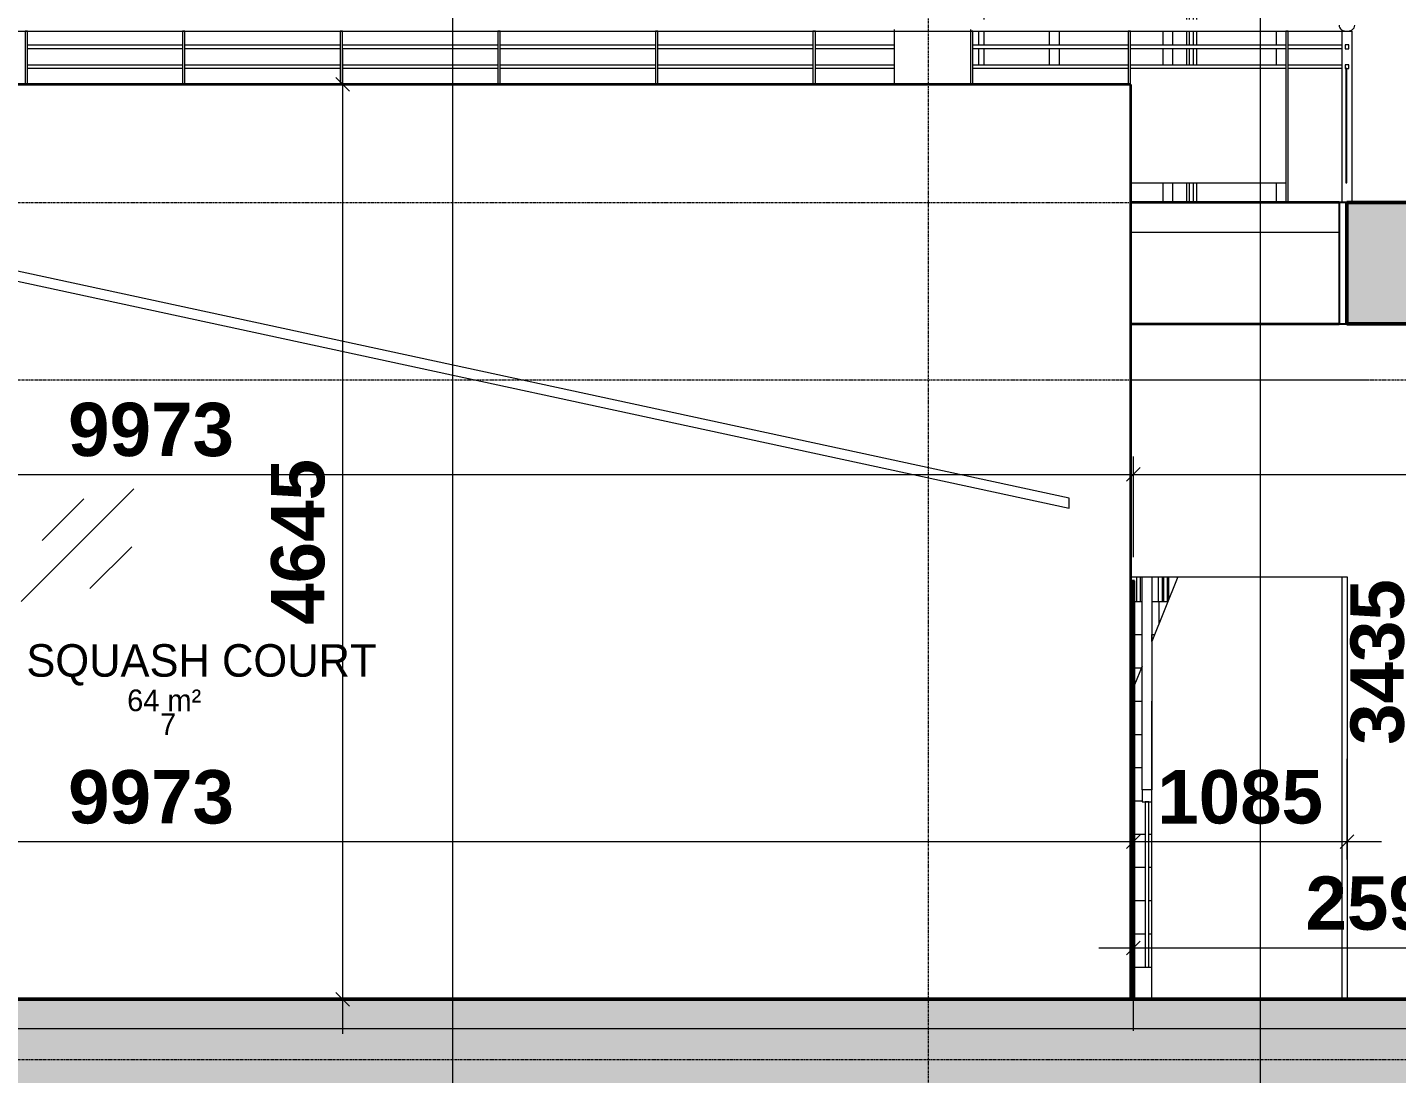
# Model space of a CAD drawing. Header units: inches. Extents: x 22 to 382261, y 22 to 371281.
# Drawn here: x 33650 to 40601, y 139384 to 144696 of the extents above; entities that cross this region are included whole.
import ezdxf

# ---------------------------------------------------------------- set-up
doc = ezdxf.new("R2010")
doc.units = ezdxf.units.IN
doc.header["$MEASUREMENT"] = 0
doc.linetypes.add('Grid Line 1_2_', pattern=[22.225, 12.7, -3.175, 3.175, -3.175])
for name, color, linetype, lineweight in [('A-ANNO-DIMS', 211, 'Continuous', 9), ('A-AREA', 32, 'Continuous', 9), ('A-AREA-IDEN', 2, 'Continuous', 9), ('A-COLS', 52, 'Continuous', 9), ('A-DETL-GENF', 92, 'Continuous', 9), ('A-DETL-THIN', 151, 'Continuous', 9), ('A-DOOR', 31, 'Continuous', 9), ('A-DOOR-FRAM', 31, 'Continuous', 9), ('A-FLOR-HRAL', 11, 'Continuous', 9), ('A-FLOR-LEVL', 51, 'Continuous', 9), ('A-GENM', 13, 'Continuous', 9), ('A-GLAZ-CURT', 52, 'Continuous', 9), ('A-GLAZ-CWMG', 51, 'Continuous', 9), ('G-ANNO-SYMB', 111, 'Continuous', 9), ('I-WALL', 2, 'Continuous', 9), ('Q-CASE', 31, 'Continuous', 9), ('S-GRID', 1, 'Continuous', 9), ('S-STRS', 31, 'Continuous', 9)]:
    doc.layers.add(name, color=color, linetype=linetype, lineweight=lineweight)
doc.styles.add('Arial_B_2', font='arialbd.ttf', dxfattribs={"height": 270.833333})
doc.styles.add('Century Gothic_1', font='GOTHIC.TTF', dxfattribs={"height": 1})
doc.styles.add('Gill Sans MT', font='GIL_____.TTF', dxfattribs={"height": 262.5})
doc.dimstyles.new('2_2', dxfattribs={"dimscale": 304.8, "dimtxt": 267.818092, "dimasz": 0.227865, "dimexe": 1.377953, "dimexo": 0.0625, "dimgap": 0.287073, "dimtad": 1, "dimdec": 0, "dimzin": 0, "dimdsep": 46, "dimtxsty": 'Arial_B_2', "dimblk1": 'OBLIQUE', "dimblk2": 'OBLIQUE', "dimsah": 1, "dimcen": 0.09, "dimdle": 0.574147, "dimazin": 0, "dimtfac": 1, "dimtdec": 4, "dimtix": 1, "dimtmove": 0, "dimatfit": 3, "dimfxl": 0.574147, "dimfxlon": 1, "dimtvp": 1, "dimtolj": 1, "dimtzin": 0, "dimlwd": 18, "dimlwe": 18, "dimarcsym": 2})

# ---------------------------------------------------------------- blocks, each defined once
blk = doc.blocks.new('M_Single-Flush - 900 by 2100-458079-Section A-A')
at = {"layer": 'A-DOOR-FRAM'}
blk.add_line((13866.2, 305), (13866.2, 2450), dxfattribs=at)
blk = doc.blocks.new('M_Single-Flush - 1050 DOORS 2 gym _ memebers room-944587-Section A-A')
at = {"layer": 'A-DOOR-FRAM'}
for p, q in [((12047, 6450), (12047, 5279.3)), ((12047, 5220.2), (12047, 5150)), ((12047, 5130), (12047, 5050))]:
    blk.add_line(p, q, dxfattribs=at)
blk = doc.blocks.new('Rectangular Mullion - 50 x 150mm-442032-Section A-A')
at = {"layer": 'A-GLAZ-CWMG'}
blk.add_line((12956.2, 2450), (12956.2, 2325), dxfattribs=at)
blk = doc.blocks.new('Rectangular Mullion - 50 x 150mm-442040-Section A-A')
at = {"layer": 'A-GLAZ-CWMG'}
blk.add_line((13531.2, 4450), (13531.2, 4350), dxfattribs=at)
blk = doc.blocks.new('Rectangular Mullion - 50 x 150mm-V4-Section A-A')
at = {"layer": 'A-GLAZ-CWMG'}
for p, q in [((13531.2, 5220.4), (13531.2, 5150)), ((13531.2, 5130), (13531.2, 5050))]:
    blk.add_line(p, q, dxfattribs=at)
blk = doc.blocks.new('Rectangular Mullion - 50 x 150mm-442033-Section A-A')
at = {"layer": 'A-GLAZ-CWMG'}
for p, q in [((12956.2, 4450), (12956.2, 4350)), ((13006.2, 4350), (13006.2, 4450))]:
    blk.add_line(p, q, dxfattribs=at)
blk = doc.blocks.new('Rectangular Mullion - 50 x 150mm-V5-Section A-A')
at = {"layer": 'A-GLAZ-CWMG'}
for p, q in [((12956.2, 5220), (12956.2, 5150)), ((13006.2, 5150), (13006.2, 5220)), ((12956.2, 5130), (12956.2, 5050)), ((13006.2, 5050), (13006.2, 5130))]:
    blk.add_line(p, q, dxfattribs=at)
blk = doc.blocks.new('Rectangular Mullion - 50 x 150mm-442043-Section A-A')
at = {"layer": 'A-GLAZ-CWMG'}
for p, q in [((12431.2, 5150), (12431.2, 5220.1)), ((12431.2, 5050), (12431.2, 5130))]:
    blk.add_line(p, q, dxfattribs=at)
blk = doc.blocks.new('Railing - 50 x 12mm-408198-Section A-A')
at = {"layer": 'A-FLOR-HRAL'}
for p, q in [((13866.2, 4350), (13866.2, 5220)), ((13866.2, 5220), (13916.2, 5220)), ((13916.2, 5220), (13916.2, 4350))]:
    blk.add_line(p, q, dxfattribs=at)
blk = doc.blocks.new('Railing - 800mm-626364-Section A-A')
at = {"layer": 'A-FLOR-HRAL', "lineweight": 18}
for p, q in [((13889.5, 5030), (13884.5, 5030)), ((13884.5, 5030), (13884.5, 4450)), ((13889.5, 4450), (13889.5, 5030)), ((13884.5, 4450), (13889.5, 4450))]:
    blk.add_line(p, q, dxfattribs=at)
blk = doc.blocks.new('Railing - 50 x 12mm-V34-Section A-A')
at = {"layer": 'A-FLOR-HRAL'}
for p, q in [((3192.2, 5220), (3180.2, 5220)), ((3180.2, 5220), (3180.2, 4950)), ((3192.2, 4950), (3192.2, 5220))]:
    blk.add_line(p, q, dxfattribs=at)
blk = doc.blocks.new('Railing - 50 x 12mm-V35-Section A-A')
at = {"layer": 'A-FLOR-HRAL'}
for p, q in [((11992.2, 5220), (11981.2, 5220)), ((11992.2, 4950), (11992.2, 5220))]:
    blk.add_line(p, q, dxfattribs=at)
blk = doc.blocks.new('Railing - 800mm-V36-Section A-A')
at = {"layer": 'A-FLOR-HRAL'}
blk.add_line((12793.7, 4450), (13580.2, 4450), dxfattribs=at)
blk = doc.blocks.new('Railing - 50 x 12mm-V37-Section A-A')
at = {"layer": 'A-FLOR-HRAL'}
for p, q in [((13592.2, 5220), (13580.2, 5220)), ((13580.2, 5220), (13580.2, 4350)), ((13592.2, 4350), (13592.2, 5220))]:
    blk.add_line(p, q, dxfattribs=at)
blk = doc.blocks.new('Railing - Railing-537520-Section A-A')
at = {"layer": 'A-FLOR-HRAL'}
for p, q in [((2906.2, 5220), (13866.2, 5220)), ((7192.2, 5150), (7980.2, 5150)), ((7992.2, 5150), (8780.2, 5150)), ((8792.2, 5150), (9580.2, 5150)), ((9592.2, 5150), (10380.2, 5150)), ((10392.2, 5150), (11180.2, 5150)), ((11192.2, 5150), (11593.7, 5150)), ((11992.2, 5150), (12780.2, 5150)), ((12792.2, 5150), (13580.2, 5150)), ((13592.2, 5150), (13866.2, 5150)), ((7980.2, 5130), (7192.2, 5130)), ((8780.2, 5130), (7992.2, 5130)), ((9580.2, 5130), (8792.2, 5130)), ((10380.2, 5130), (9592.2, 5130)), ((11180.2, 5130), (10392.2, 5130)), ((11593.7, 5130), (11192.2, 5130)), ((12780.2, 5130), (11992.2, 5130)), ((13580.2, 5130), (12792.2, 5130)), ((13866.2, 5130), (13592.2, 5130)), ((7192.2, 5050), (7980.2, 5050)), ((7980.2, 5030), (7192.2, 5030)), ((7992.2, 5050), (8780.2, 5050)), ((8780.2, 5030), (7992.2, 5030)), ((8792.2, 5050), (9580.2, 5050)), ((9580.2, 5030), (8792.2, 5030)), ((9592.2, 5050), (10380.2, 5050)), ((10380.2, 5030), (9592.2, 5030)), ((10392.2, 5050), (11180.2, 5050)), ((11180.2, 5030), (10392.2, 5030)), ((11192.2, 5050), (11593.7, 5050)), ((11593.7, 5030), (11192.2, 5030)), ((11992.2, 5050), (12780.2, 5050)), ((12780.2, 5030), (11992.2, 5030)), ((12792.2, 5050), (13580.2, 5050)), ((13580.2, 5030), (12792.2, 5030)), ((13592.2, 5050), (13866.2, 5050)), ((13866.2, 5030), (13592.2, 5030))]:
    blk.add_line(p, q, dxfattribs=at)
at = {"layer": 'A-FLOR-HRAL', "lineweight": 18}
for p, q in [((13901.2, 5150), (13881.2, 5150)), ((13881.2, 5150), (13881.2, 5130)), ((13901.2, 5130), (13901.2, 5150)), ((13881.2, 5130), (13901.2, 5130)), ((13901.2, 5050), (13881.2, 5050)), ((13881.2, 5050), (13881.2, 5030)), ((13881.2, 5030), (13901.2, 5030)), ((13901.2, 5030), (13901.2, 5050))]:
    blk.add_line(p, q, dxfattribs=at)
at = {"layer": 'A-FLOR-HRAL', "lineweight": 18, "flags": 128}
blk.add_lwpolyline([(13850.6, 5250), (13851.5, 5243.8), (13854, 5237.8), (13858.2, 5232.4), (13863.8, 5227.7), (13870.6, 5224), (13878.2, 5221.5), (13886.4, 5220.2), (13894.8, 5220.2), (13902.9, 5221.5), (13910.6, 5224), (13917.4, 5227.7), (13922.9, 5232.4), (13927.1, 5237.8), (13929.7, 5243.8), (13930.6, 5250)], dxfattribs=at)
at = {"layer": 'A-FLOR-HRAL'}
blk.add_open_spline([(13886.4, 5220.2), (13889.2, 5219.9), (13892, 5219.9), (13894.8, 5220.2)], degree=3, dxfattribs=at)
for name, p in [('Railing - 50 x 12mm-V34-Section A-A', (4000, 0)), ('Railing - 50 x 12mm-V34-Section A-A', (4800, 0)), ('Railing - 50 x 12mm-V34-Section A-A', (5600, 0)), ('Railing - 50 x 12mm-V34-Section A-A', (6400, 0)), ('Railing - 50 x 12mm-V34-Section A-A', (7200, 0)), ('Railing - 50 x 12mm-V34-Section A-A', (8000, 0)), ('Railing - 50 x 12mm-V35-Section A-A', (0, 0)), ('Railing - 50 x 12mm-V34-Section A-A', (9600, 0)), ('Railing - 50 x 12mm-V37-Section A-A', (0, 0)), ('Railing - 50 x 12mm-408198-Section A-A', (0, 0)), ('Railing - 800mm-626364-Section A-A', (0, 0)), ('Railing - 800mm-V36-Section A-A', (0, 0))]:
    blk.add_blockref(name, p)
blk = doc.blocks.new('Top Rail Type - Top Rail_Internal_-537676-Section A-A')
at = {"layer": 'A-FLOR-HRAL'}
blk.add_line((2906.2, 5220), (13866.2, 5220), dxfattribs=at)
at = {"layer": 'A-FLOR-HRAL', "flags": 128}
blk.add_lwpolyline([(13850.6, 5250), (13851.5, 5243.8), (13854, 5237.8), (13858.2, 5232.4), (13863.8, 5227.7), (13870.6, 5224), (13878.2, 5221.5), (13886.4, 5220.2), (13894.8, 5220.2), (13902.9, 5221.5), (13910.6, 5224), (13917.4, 5227.7), (13922.9, 5232.4), (13927.1, 5237.8), (13929.7, 5243.8), (13930.6, 5250)], dxfattribs=at)
at = {"layer": 'A-FLOR-HRAL'}
blk.add_open_spline([(13886.4, 5220.2), (13889.2, 5219.9), (13892, 5219.9), (13894.8, 5220.2)], degree=3, dxfattribs=at)
blk = doc.blocks.new('Casework 17 - Casework 7-641497-Section A-A')
at = {"layer": 'Q-CASE'}
for p, q in [((12793.7, 4200), (13851.8, 4200)), ((13851.8, 3734.5), (12793.7, 3734.5))]:
    blk.add_line(p, q, dxfattribs=at)
blk = doc.blocks.new('Casework 11 - Casework 8-650977-Section A-A')
at = {"layer": 'Q-CASE'}
for p, q in [((12481.2, 2850), (2906.2, 4914.5)), ((2906.2, 4863.4), (12481.2, 2798.9)), ((12481.2, 2798.9), (12481.2, 2850))]:
    blk.add_line(p, q, dxfattribs=at)
blk = doc.blocks.new('Back wall - ASB FREESTANDING GLASS BACK WALL-596640-Section A-A')
at = {"layer": 'A-GENM', "lineweight": 25}
for p, q in [((12812.2, 2430), (12800.2, 2430)), ((12800.2, 2430), (12800.2, 305)), ((12812.2, 305), (12812.2, 2430))]:
    blk.add_line(p, q, dxfattribs=at)
blk = doc.blocks.new('System Panel - Glazed-655754-Section A-A')
at = {"layer": 'A-GLAZ-CURT', "lineweight": 35}
for p, q in [((12793.7, 4950), (2906.2, 4950)), ((12793.7, 305), (12793.7, 4950))]:
    blk.add_line(p, q, dxfattribs=at)
blk = doc.blocks.new('Railing - 20mm-958042-Section A-A')
at = {"layer": 'A-FLOR-HRAL'}
for p, q in [((12934.5, 2325), (12934.5, 2450)), ((12954.5, 2325), (12954.5, 2450))]:
    blk.add_line(p, q, dxfattribs=at)
blk = doc.blocks.new('Railing - 20mm-957094-Section A-A')
at = {"layer": 'A-FLOR-HRAL'}
for p, q in [((13091.6, 5280), (13091.6, 5357.6)), ((13111.6, 5357.6), (13091.6, 5357.6)), ((13111.6, 5280), (13111.6, 5357.6)), ((13091.6, 5150), (13091.6, 5220.1)), ((13111.6, 5150), (13111.6, 5220)), ((13091.6, 5050), (13091.6, 5130)), ((13111.6, 5050), (13111.6, 5130)), ((13091.6, 4350), (13091.6, 4450)), ((13111.6, 4350), (13111.6, 4450))]:
    blk.add_line(p, q, dxfattribs=at)
blk = doc.blocks.new('Railing - 20mm-957092-Section A-A')
at = {"layer": 'A-FLOR-HRAL'}
for p, q in [((12865.8, 1307.6), (12865.8, 468.7)), ((12885.8, 1307.6), (12865.8, 1307.6)), ((12885.8, 468.7), (12885.8, 1307.6)), ((12865.8, 468.7), (12885.8, 468.7))]:
    blk.add_line(p, q, dxfattribs=at)
blk = doc.blocks.new('Railing - Railing-670068-Section A-A')
for name in ['Railing - 20mm-957094-Section A-A', 'Railing - 20mm-958042-Section A-A', 'Railing - 20mm-957092-Section A-A']:
    blk.add_blockref(name, (0, 0))
blk = doc.blocks.new('Railing - 20mm-957228-Section A-A')
at = {"layer": 'A-FLOR-HRAL'}
for p, q in [((12960.3, 2450), (12960.3, 2325)), ((12980.3, 2325), (12980.3, 2450))]:
    blk.add_line(p, q, dxfattribs=at)
blk = doc.blocks.new('Railing - 20mm-957226-Section A-A')
at = {"layer": 'A-FLOR-HRAL'}
for p, q in [((12822.8, 2450), (12822.8, 2325)), ((12842.8, 2325), (12842.8, 2450))]:
    blk.add_line(p, q, dxfattribs=at)
blk = doc.blocks.new('Railing - Railing-670072-Section A-A')
for name in ['Railing - 20mm-957226-Section A-A', 'Railing - 20mm-957228-Section A-A']:
    blk.add_blockref(name, (0, 0))
blk = doc.blocks.new('Top Rail Type - Top Rail_Internal_-670082-Section A-A')
at = {"layer": 'A-FLOR-HRAL'}
for p, q in [((13076.6, 5418.7), (13076.6, 5357.6)), ((13126.6, 5418.7), (13076.6, 5418.7)), ((13076.6, 5357.6), (13126.6, 5357.6)), ((13076.6, 5357.6), (13076.6, 5279.9)), ((13126.6, 5357.6), (13126.6, 5418.7)), ((13126.6, 5357.6), (13126.6, 5280)), ((13076.6, 5220.2), (13076.6, 5150)), ((13126.6, 5220.1), (13126.6, 5150)), ((13076.6, 5130), (13076.6, 5050)), ((13126.6, 5130), (13126.6, 5050)), ((13076.6, 4450), (13076.6, 4350)), ((13126.6, 4450), (13126.6, 4350)), ((12850.8, 1368.7), (12850.8, 2450)), ((12900.8, 2450), (12900.8, 1368.7)), ((12850.8, 1368.7), (12850.8, 1307.6)), ((12900.8, 1368.7), (12850.8, 1368.7)), ((12900.8, 1307.6), (12900.8, 1368.7)), ((12850.8, 1307.6), (12900.8, 1307.6))]:
    blk.add_line(p, q, dxfattribs=at)
blk = doc.blocks.new('Casework 20 - Casework 20-674433-Section A-A')
at = {"layer": 'Q-CASE', "lineweight": 35}
for p, q in [((13851.8, 4350), (12793.7, 4350)), ((12793.7, 3734.5), (13851.8, 3734.5))]:
    blk.add_line(p, q, dxfattribs=at)
at = {"layer": 'Q-CASE', "lineweight": 25}
for p, q in [((13890.1, 4350), (13851.8, 4350)), ((13851.8, 4350), (13851.8, 3734.5)), ((13851.8, 3734.5), (13890.1, 3734.5))]:
    blk.add_line(p, q, dxfattribs=at)
blk = doc.blocks.new('_Oblique')
at = {"color": 0, "linetype": 'ByBlock', "lineweight": -2}
blk.add_line((-0.5, -0.5), (0.5, 0.5), dxfattribs=at)
blk = doc.blocks.new('*D5156')
at = {"layer": 'A-ANNO-DIMS', "color": 0, "lineweight": 18, "transparency": 16777216}
for p, q in [((29292, 142517.2), (29292, 142006.3)), ((39264.5, 142517.2), (39264.5, 142006.3)), ((29117, 142426.3), (39439.5, 142426.3))]:
    blk.add_line(p, q, dxfattribs=at)
at = {"layer": 'Defpoints', "color": 0, "transparency": 16777216}
for p in [(29292, 142536.3), (39264.5, 142536.3), (39264.5, 142426.3)]:
    blk.add_point(p, dxfattribs=at)
at = {"layer": 'A-ANNO-DIMS', "color": 0, "lineweight": 18, "transparency": 16777216, "xscale": 69.45312499999999, "yscale": 69.45312499999999, "zscale": 69.45312499999999, "rotation": 180}
blk.add_blockref('_Oblique', (29292, 142426.3), dxfattribs=at)
at = {"layer": 'A-ANNO-DIMS', "color": 0, "lineweight": 18, "transparency": 16777216, "xscale": 69.45312499999999, "yscale": 69.45312499999999, "zscale": 69.45312499999999}
blk.add_blockref('_Oblique', (39264.5, 142426.3), dxfattribs=at)
at = {"layer": 'A-ANNO-DIMS', "color": 0, "lineweight": 18, "transparency": 16777216, "insert": (34278.2, 142652.1), "char_height": 270.83, "width": 615.654, "attachment_point": 5, "style": 'Arial_B_2'}
blk.add_mtext('\\A1;9973', dxfattribs=at)
blk = doc.blocks.new('*D5157')
at = {"layer": 'A-ANNO-DIMS', "color": 0, "lineweight": 18, "transparency": 16777216}
for p, q in [((39264.5, 142517.2), (39264.5, 142006.3)), ((45054.5, 142517.2), (45054.5, 142006.3)), ((39089.5, 142426.3), (45229.5, 142426.3))]:
    blk.add_line(p, q, dxfattribs=at)
at = {"layer": 'Defpoints', "color": 0, "transparency": 16777216}
for p in [(39264.5, 142536.3), (45054.5, 142536.3), (45054.5, 142426.3)]:
    blk.add_point(p, dxfattribs=at)
at = {"layer": 'A-ANNO-DIMS', "color": 0, "lineweight": 18, "transparency": 16777216, "xscale": 69.45312499999999, "yscale": 69.45312499999999, "zscale": 69.45312499999999, "rotation": 180}
blk.add_blockref('_Oblique', (39264.5, 142426.3), dxfattribs=at)
at = {"layer": 'A-ANNO-DIMS', "color": 0, "lineweight": 18, "transparency": 16777216, "xscale": 69.45312499999999, "yscale": 69.45312499999999, "zscale": 69.45312499999999}
blk.add_blockref('_Oblique', (45054.5, 142426.3), dxfattribs=at)
at = {"layer": 'A-ANNO-DIMS', "color": 0, "lineweight": 18, "transparency": 16777216, "insert": (42159.5, 142652.1), "char_height": 270.83, "width": 615.654, "attachment_point": 5, "style": 'Arial_B_2'}
blk.add_mtext('\\A1;5790', dxfattribs=at)
blk = doc.blocks.new('*D5158')
at = {"layer": 'A-ANNO-DIMS', "color": 0, "lineweight": 18, "transparency": 16777216}
for p, q in [((39264.5, 140112.6), (39264.5, 139601.6)), ((41854.5, 140112.6), (41854.5, 139601.6)), ((39089.5, 140021.6), (42029.5, 140021.6))]:
    blk.add_line(p, q, dxfattribs=at)
at = {"layer": 'Defpoints', "color": 0, "transparency": 16777216}
for p in [(39264.5, 140131.6), (41854.5, 140131.6), (41854.5, 140021.6)]:
    blk.add_point(p, dxfattribs=at)
at = {"layer": 'A-ANNO-DIMS', "color": 0, "lineweight": 18, "transparency": 16777216, "xscale": 69.45312499999999, "yscale": 69.45312499999999, "zscale": 69.45312499999999, "rotation": 180}
blk.add_blockref('_Oblique', (39264.5, 140021.6), dxfattribs=at)
at = {"layer": 'A-ANNO-DIMS', "color": 0, "lineweight": 18, "transparency": 16777216, "xscale": 69.45312499999999, "yscale": 69.45312499999999, "zscale": 69.45312499999999}
blk.add_blockref('_Oblique', (41854.5, 140021.6), dxfattribs=at)
at = {"layer": 'A-ANNO-DIMS', "color": 0, "lineweight": 18, "transparency": 16777216, "insert": (40559.5, 140247.5), "char_height": 270.83, "width": 615.654, "attachment_point": 5, "style": 'Arial_B_2'}
blk.add_mtext('\\A1;2590', dxfattribs=at)
blk = doc.blocks.new('*D5159')
at = {"layer": 'A-ANNO-DIMS', "color": 0, "lineweight": 18, "transparency": 16777216}
for p, q in [((39264.5, 140470.1), (39264.5, 140981.1)), ((40349.5, 140470.1), (40349.5, 140981.1)), ((40524.5, 140561.1), (39089.5, 140561.1))]:
    blk.add_line(p, q, dxfattribs=at)
at = {"layer": 'Defpoints', "color": 0, "transparency": 16777216}
for p in [(39264.5, 140561.1), (39264.5, 140451.1), (40349.5, 140451.1)]:
    blk.add_point(p, dxfattribs=at)
at = {"layer": 'A-ANNO-DIMS', "color": 0, "lineweight": 18, "transparency": 16777216, "xscale": 69.45312499999999, "yscale": 69.45312499999999, "zscale": 69.45312499999999, "rotation": 180}
blk.add_blockref('_Oblique', (39264.5, 140561.1), dxfattribs=at)
at = {"layer": 'A-ANNO-DIMS', "color": 0, "lineweight": 18, "transparency": 16777216, "xscale": 69.45312499999999, "yscale": 69.45312499999999, "zscale": 69.45312499999999}
blk.add_blockref('_Oblique', (40349.5, 140561.1), dxfattribs=at)
at = {"layer": 'A-ANNO-DIMS', "color": 0, "lineweight": 18, "transparency": 16777216, "insert": (39807, 140787), "char_height": 270.83, "width": 615.654, "attachment_point": 5, "style": 'Arial_B_2'}
blk.add_mtext('\\A1;1085', dxfattribs=at)
blk = doc.blocks.new('*D5160')
at = {"layer": 'A-ANNO-DIMS', "color": 0, "lineweight": 18, "transparency": 16777216}
for p, q in [((40730.4, 143365.7), (40730.4, 139581.1)), ((40639.5, 143190.7), (41150.4, 143190.7)), ((40821.4, 139756.1), (40310.4, 139756.1))]:
    blk.add_line(p, q, dxfattribs=at)
at = {"layer": 'Defpoints', "color": 0, "transparency": 16777216}
for p in [(40620.4, 143190.7), (40730.4, 139756.1), (40840.4, 139756.1)]:
    blk.add_point(p, dxfattribs=at)
at = {"layer": 'A-ANNO-DIMS', "color": 0, "lineweight": 18, "transparency": 16777216, "xscale": 69.45312499999999, "yscale": 69.45312499999999, "zscale": 69.45312499999999}
for p, rotation in [((40730.4, 143190.7), 90), ((40730.4, 139756.1), 270)]:
    blk.add_blockref('_Oblique', p, dxfattribs=dict(at, rotation=rotation))
at = {"layer": 'A-ANNO-DIMS', "color": 0, "lineweight": 18, "transparency": 16777216, "insert": (40504.6, 141473.4), "char_height": 270.83, "width": 615.654, "attachment_point": 5, "rotation": 90, "style": 'Arial_B_2'}
blk.add_mtext('\\A1;3435', dxfattribs=at)
blk = doc.blocks.new('*D5109')
at = {"layer": 'A-ANNO-DIMS', "color": 0, "lineweight": 18, "transparency": 16777216}
for p, q in [((29292, 140470.1), (29292, 140981.1)), ((39264.5, 140470.1), (39264.5, 140981.1)), ((39439.5, 140561.1), (29117, 140561.1))]:
    blk.add_line(p, q, dxfattribs=at)
at = {"layer": 'Defpoints', "color": 0, "transparency": 16777216}
for p in [(29292, 140561.1), (29292, 140451.1), (39264.5, 140451.1)]:
    blk.add_point(p, dxfattribs=at)
at = {"layer": 'A-ANNO-DIMS', "color": 0, "lineweight": 18, "transparency": 16777216, "xscale": 69.45312499999999, "yscale": 69.45312499999999, "zscale": 69.45312499999999, "rotation": 180}
blk.add_blockref('_Oblique', (29292, 140561.1), dxfattribs=at)
at = {"layer": 'A-ANNO-DIMS', "color": 0, "lineweight": 18, "transparency": 16777216, "xscale": 69.45312499999999, "yscale": 69.45312499999999, "zscale": 69.45312499999999}
blk.add_blockref('_Oblique', (39264.5, 140561.1), dxfattribs=at)
at = {"layer": 'A-ANNO-DIMS', "color": 0, "lineweight": 18, "transparency": 16777216, "insert": (34278.2, 140787), "char_height": 270.83, "width": 615.654, "attachment_point": 5, "style": 'Arial_B_2'}
blk.add_mtext('\\A1;9973', dxfattribs=at)
blk = doc.blocks.new('*D5626')
at = {"layer": 'A-ANNO-DIMS', "color": 0, "lineweight": 18, "transparency": 16777216}
for p, q in [((35250.5, 144581.1), (35250.5, 139586.1)), ((35250.5, 144406.1), (34830.5, 144406.1)), ((35250.5, 139761.1), (34830.5, 139761.1))]:
    blk.add_line(p, q, dxfattribs=at)
at = {"layer": 'Defpoints', "color": 0, "transparency": 16777216}
for p in [(35250.5, 144406.1), (35250.5, 139761.1), (35250.5, 139761.1)]:
    blk.add_point(p, dxfattribs=at)
at = {"layer": 'A-ANNO-DIMS', "color": 0, "lineweight": 18, "transparency": 16777216, "xscale": 69.45312499999999, "yscale": 69.45312499999999, "zscale": 69.45312499999999}
for p, rotation in [((35250.5, 144406.1), 90), ((35250.5, 139761.1), 270)]:
    blk.add_blockref('_Oblique', p, dxfattribs=dict(at, rotation=rotation))
at = {"layer": 'A-ANNO-DIMS', "color": 0, "lineweight": 18, "transparency": 16777216, "insert": (35024.7, 142083.6), "char_height": 270.83, "attachment_point": 5, "rotation": 90, "style": 'Arial_B_2'}
blk.add_mtext('\\A1;4645', dxfattribs=at)

msp = doc.modelspace()

# ---------------------------------------------------------------- hatches: boundary and pattern name
at = {"layer": 'A-DETL-GENF'}
h = msp.add_hatch(dxfattribs=at)
h.set_pattern_fill('FP_10', style=0, pattern_type=2)
h.set_pattern_definition([(50, (27624.56, 142606.14), (200.4022, -17.533), [20.955, -230.505]), (355, (27624.56, 142606.14), (-38.7667, 210.1625), [16.764, -184.404]), (100.451, (27641.26, 142604.67), (161.6367, 192.6287), [17.809, -195.899]), (46.184, (27624.56, 142662.02), (298.1873, -46.247), [31.432, -345.757]), (96.636, (27649.4, 142658.16), (261.1432, 272.1705), [26.714, -293.849]), (351.184, (27624.56, 142662), (261.145, 272.168), [25.146, -276.606]), (21, (27652.5, 142648.05), (166.7756, -112.4916), [20.955, -230.505]), (326, (27652.5, 142648.05), (67.9827, 202.6067), [16.764, -184.404]), (71.451, (27666.4, 142638.67), (234.7589, 90.1138), [17.809, -195.899]), (37.5, (27624.56, 142606.135), (3.39775, 93.0108), [9.22, -172.949, 9.22, -177.978, -185.102]), (37.5, (27624.56, 142606.135), (3.39775, 93.0108), [-369.367, 9.22, -175.882]), (7.5, (27624.56, 142606.14), (73.502, 110.1987), [9.22, -97.511, 9.22, -168.758, -70.548]), (7.5, (27624.56, 142606.14), (73.502, 110.1987), [-284.709, 9.22, -61.328]), (327.5, (27562.256, 142606.135), (149.15, -6.3022), [9.22, -60.63, 9.22, -208.712, -289.179]), (327.5, (27562.256, 142606.135), (149.15, -6.3022), [-287.782, 9.22, -279.959]), (317.5, (27534.32, 142606.14), (162.94215, 27.96896), [9.22, -81.585, 9.22, -135.509, -205.359]), (317.5, (27534.32, 142606.14), (162.94215, 27.96896), [-235.534, 9.22, -196.139])])
h.paths.add_polyline_path([(40798.4, 143190.7), (40798.4, 143656.1), (49181.6, 143656.1), (49181.6, 143206.1), (49411.6, 143206.1), (49411.6, 143806.1), (40348.4, 143806.1), (40348.4, 143190.7), (40496.3, 143190.7)])
h = msp.add_hatch(dxfattribs=at)
h.set_pattern_fill('FP_2', style=0, pattern_type=2)
h.set_pattern_definition([(50, (27624.56, 142606.14), (801.61, -70.132), [83.82, -922.02]), (355, (27624.6, 142606.1), (-155.07, 840.65), [67.056, -737.616]), (100.451, (27691.4, 142600.3), (646.547, 770.513), [71.236, -783.596]), (46.184, (27624.6, 142829.7), (1192.75, -184.99), [125.73, -1383.03]), (96.636, (27724, 142814.2), (1044.57, 1088.68), [106.854, -1175.394]), (351.184, (27624.6, 142829.7), (1044.58, 1088.67), [100.584, -1106.424]), (21, (27736.3, 142773.8), (667.104, -449.967), [83.82, -922.02]), (326, (27736.3, 142773.8), (271.93, 810.428), [67.056, -737.616]), (71.451, (27791.9, 142736.3), (939.035, 360.453), [71.236, -783.596]), (37.5, (27624.56, 142606.14), (13.5894, 372.042), [36.881, -691.794, 36.881, -711.911, -740.41]), (37.5, (27624.56, 142606.14), (13.5894, 372.042), [-1477.467, 36.88, -703.53]), (7.5, (27624.56, 142606.14), (294.006, 440.7945), [36.881, -390.042, 36.881, -675.03, -282.194]), (7.5, (27624.56, 142606.14), (294.006, 440.7945), [-1138.834, 36.881, -245.313]), (327.5, (27375.34, 142606.14), (596.5996, -25.2075), [36.881, -242.519, 36.881, -834.847, -1156.716]), (327.5, (27375.34, 142606.14), (596.5996, -25.2075), [-1151.128, 36.88, -1119.835]), (317.5, (27263.6, 142606.14), (651.769, 111.877), [36.881, -326.339, 36.881, -542.036, -821.436]), (317.5, (27263.6, 142606.14), (651.769, 111.877), [-942.137, 36.88, -784.555])])
h.paths.add_polyline_path([(18089.5, 139456.1), (18089.5, 139611.1), (42004.5, 139611.1), (42004.5, 140056.1), (42804.5, 140056.1), (42804.5, 140506.1), (43604.5, 140506.1), (43604.5, 140956.1), (44404.5, 140956.1), (44404.5, 141406.1), (45054.5, 141406.1), (45054.5, 139606.1), (45284.5, 139606.1), (45284.5, 141556.1), (44254.5, 141556.1), (44254.1, 141106.1), (43454.5, 141106.1), (43454.5, 140656.1), (42654.5, 140656.1), (42654.5, 140206.1), (41854.5, 140206.1), (41854.5, 139761.1), (17865.5, 139761.1), (17865.5, 139606.1), (14939.5, 139606.1), (14939.5, 139456.1), (17949.2, 139456.1)])
h = msp.add_hatch(dxfattribs=at)
h.set_pattern_fill('FP_9', style=0, pattern_type=2)
h.set_pattern_definition([(228.013, (28228.066, 143444.335), (-6705.57177, -7543.82471), [112.768, -11164.06]), (184.97, (28152.628, 143360.515), (10058.39589, 838.24596), [193.514, -19157.836]), (132.51, (27959.84, 143343.75), (8381.92792, -9220.26493), [136.45, -13508.46]), (267.274, (27632.944, 143134.2), (838.10892, 16764.004985), [176.221, -17445.924]), (292.834, (27624.562, 142958.18), (-4191.06035, 10058.3747), [172.8, -17107.137]), (357.274, (27691.62, 142798.92), (-16764.004985, 838.10892), [176.221, -17445.924]), (37.694, (27867.64, 142790.54), (-10896.635125, -8381.954174), [233.044, -23071.328]), (72.255, (28052.044, 142933.033), (5867.505463, 18440.36608), [220.017, -21781.735]), (121.43, (28119.1, 143142.583), (-6705.68219, 10896.54941), [176.818, -17505.03]), (175.236, (28026.9, 143293.46), (9220.1948, -838.25794), [201.865, -9891.4]), (222.397, (27825.73, 143310.223), (-10058.470525, -9220.123238), [261.056, -25844.535]), (138.814, (28462.76, 143125.82), (-5867.39338, 5029.2079), [89.1, -8821.087]), (171.469, (28395.706, 143184.493), (10896.59339, -1676.44429), [169.515, -16782.03]), (225, (28228.07, 143209.64), (6e-14, -838.2), [118.54, -1066.855]), (203.199, (28169.39, 143310.22), (4190.9879, 1676.42995), [63.836, -6319.705]), (291.801, (28110.72, 143285.08), (-838.1818, 2514.6059), [90.277, -4423.568]), (30.964, (28144.25, 143201.26), (2514.5926, 1676.4104), [146.625, -4740.878]), (161.565, (28269.98, 143276.7), (1676.3995, -838.2015), [106.025, -2544.596]), (16.39, (27624.56, 143285.077), (8381.97986, 2514.66688), [148.53, -14704.413]), (70.346, (27767.056, 143326.99), (-3352.82776, -9220.18943), [124.608, -12336.13]), (293.199, (28269.98, 143444.34), (-1676.42995, 4190.9879), [127.67, -6255.87]), (343.61, (28320.27, 143326.987), (-8381.97986, 2514.66688), [148.53, -14704.413]), (339.444, (27624.56, 142765.39), (-4191.00136, 1676.3968), [143.232, -7018.352]), (294.775, (27758.674, 142715.1), (-4190.9778, 9220.21016), [120.012, -11881.186]), (66.801, (28278.36, 142606.14), (1676.42995, 4190.9879), [127.67, -6255.87]), (17.354, (28328.65, 142723.483), (-10896.60157, -3352.79516), [140.508, -13910.284]), (69.444, (27867.64, 142606.14), (-1676.3968, -4191.00136), [71.616, -7089.968]), (101.31, (28228.07, 142606.14), (-838.2043, 3352.7985), [42.74, -4231.258]), (165.964, (28219.68, 142648.05), (2514.604, -838.189), [172.8, -3283.188]), (186.009, (28052.044, 142689.955), (8381.99956, 838.19947), [160.138, -15853.65]), (303.69, (28144.25, 143125.82), (-838.198, 1676.4012), [120.887, -2901.286]), (353.157, (28211.302, 143025.235), (14249.39308, -1676.456493), [211.054, -20894.283]), (60.945, (28420.85, 143000.09), (-3352.84037, -5867.3769), [86.298, -8543.5]), (90, (28462.8, 143075.5), (-838.2, 838.2), [50.292, -787.908]), (120.256, (28035.28, 142715.1), (3352.75515, -5867.42552), [116.446, -11528.2]), (48.013, (27976.606, 142815.685), (6705.57177, 7543.82471), [225.536, -11051.292]), (0, (28127.5, 142983.3), (838.2, 838.2), [217.932, -620.268]), (325.305, (28345.414, 142983.325), (8382.01631, -5867.37743), [132.53, -13120.575]), (254.055, (28454.38, 142907.89), (-838.17654, -3352.80614), [122.044, -5980.145]), (207.646, (28420.852, 142790.54), (-15925.79611, -8382.006324), [198.708, -19672.113]), (175.426, (28244.83, 142698.337), (-10896.59902, 838.21521), [210.22, -20811.729])])
h.paths.add_polyline_path([(17949.2, 139156.1), (18382.6, 139156.1), (18537.6, 139311.1), (27684.5, 139311.1), (27684.5, 139606.1), (18089.5, 139606.1), (18089.5, 139456.1), (15169.5, 139456.1), (15169.5, 139156.1)])
h.paths.add_polyline_path([(41074.4, 139311.1), (45054.5, 139311.1), (45054.5, 141406.1), (44404.5, 141406.1), (44404.5, 140956.1), (43604.5, 140956.1), (43604.5, 140506.1), (42804.5, 140506.1), (42804.5, 140056.1), (42004.5, 140056.1), (42004.5, 139611.1), (28139.5, 139611.1), (28139.5, 139311.1), (36449.4, 139311.1)])

# ---------------------------------------------------------------- linework, layer by layer
at = {"layer": 'A-AREA'}
for q in [(40464.5, 142906.1), (40259.5, 142906.1), (40324.5, 142906.1)]:
    msp.add_line((39252, 142906.1), q, dxfattribs=at)
at = {"layer": 'A-COLS'}
for p, q in [((38052, 144406.1), (38052, 144684.9)), ((38439.5, 144406.1), (38439.5, 144685))]:
    msp.add_line(p, q, dxfattribs=at)
at = {"layer": 'A-DETL-THIN', "lineweight": 50}
for p, q in [((40348.4, 143806.1), (40348.4, 143190.7)), ((49411.6, 143806.1), (40348.4, 143806.1)), ((40348.4, 143190.7), (40798.4, 143190.7)), ((41854.5, 139761.1), (23464.1, 139761.1))]:
    msp.add_line(p, q, dxfattribs=at)
at = {"layer": 'A-DETL-THIN'}
for p, q in [((34191.4, 142353), (33619.5, 141781.1)), ((33936.8, 142302), (33724.7, 142089.9)), ((34180, 142058.8), (33967.9, 141846.7)), ((42004.5, 139611.1), (28139.5, 139611.1))]:
    msp.add_line(p, q, dxfattribs=at)
at = {"layer": 'A-FLOR-LEVL', "linetype": 'Grid Line 1_2_'}
for p, q in [((12885.9, 143806.1), (53493.7, 143806.1)), ((12885.9, 142906.1), (52096.7, 142906.1)), ((12885.9, 139756.1), (52096.7, 139756.1)), ((12885.9, 139456.1), (52096.7, 139456.1))]:
    msp.add_line(p, q, dxfattribs=at)
at = {"layer": 'G-ANNO-SYMB'}
for p, q in [((35809.3, 150387.5), (35809.3, 137786.9)), ((39909.3, 150387.5), (39909.3, 137786.9))]:
    msp.add_line(p, q, dxfattribs=at)
at = {"layer": 'I-WALL'}
for p, q in [((38480.3, 144606.1), (38480.3, 144676.3)), ((38839.5, 144606.1), (38839.5, 144676.3)), ((38480.3, 144506.1), (38480.3, 144586.1)), ((38839.5, 144506.1), (38839.5, 144586.1)), ((39252, 141906.1), (40349.5, 141906.1)), ((39491.4, 141906.1), (39359.1, 141577.2)), ((40349.5, 141906.1), (40349.5, 139761.1)), ((39309.1, 141453), (39270.5, 141357)), ((39258.5, 141327.2), (39252, 141311.1))]:
    msp.add_line(p, q, dxfattribs=at)
at = {"layer": 'S-GRID', "linetype": 'Grid Line 1_2_'}
msp.add_line((38224.5, 139006.1), (38224.5, 153876.3), dxfattribs=at)
at = {"layer": 'S-STRS'}
for p, q in [((39444.5, 141789.5), (39444.5, 141906.1)), ((39252, 141781.1), (39258.5, 141781.1)), ((39270.5, 141781.1), (39309.1, 141781.1)), ((39359.1, 141781.1), (39396.2, 141781.1)), ((39396.2, 141781.1), (39441.1, 141781.1)), ((39396.2, 141669.5), (39396.2, 141781.1)), ((39252, 141612.4), (39258.5, 141612.4)), ((39270.5, 141612.4), (39309.1, 141612.4)), ((39359.5, 141612.4), (39373.2, 141612.4)), ((39359.5, 141578.2), (39359.5, 141612.4)), ((39252, 141443.6), (39258.5, 141443.6)), ((39270.5, 141443.6), (39305.3, 141443.6)), ((39252, 141274.9), (39258.5, 141274.9)), ((39270.5, 141274.9), (39309.1, 141274.9)), ((39359.5, 141106.1), (39359.5, 141274.9)), ((39252, 141106.1), (39258.5, 141106.1)), ((39270.5, 141106.1), (39309.1, 141106.1)), ((39359.5, 140937.4), (39359.5, 141106.1)), ((39252, 140937.4), (39258.5, 140937.4)), ((39270.5, 140937.4), (39309.1, 140937.4)), ((39359.5, 140768.6), (39359.5, 140937.4)), ((39252, 140768.6), (39258.5, 140768.6)), ((39270.5, 140768.6), (39309.1, 140768.6)), ((39359.5, 140599.9), (39359.5, 140768.6)), ((39252, 140599.9), (39258.5, 140599.9)), ((39270.5, 140599.9), (39324.1, 140599.9)), ((39344.1, 140599.9), (39359.5, 140599.9)), ((39359.5, 140431.1), (39359.5, 140599.9)), ((39252, 140431.1), (39258.5, 140431.1)), ((39270.5, 140431.1), (39324.1, 140431.1)), ((39344.1, 140431.1), (39359.5, 140431.1)), ((39359.5, 140262.4), (39359.5, 140431.1)), ((39252, 140262.4), (39258.5, 140262.4)), ((39270.5, 140262.4), (39324.1, 140262.4)), ((39344.1, 140262.4), (39359.5, 140262.4)), ((39359.5, 140093.6), (39359.5, 140262.4)), ((39252, 140093.6), (39258.5, 140093.6)), ((39270.5, 140093.6), (39324.1, 140093.6)), ((39344.1, 140093.6), (39359.5, 140093.6)), ((39359.5, 139924.9), (39359.5, 140093.6)), ((39252, 139924.9), (39258.5, 139924.9)), ((39270.5, 139924.9), (39359.5, 139924.9)), ((39359.5, 139761.1), (39359.5, 139924.9))]:
    msp.add_line(p, q, dxfattribs=at)

# ---------------------------------------------------------------- block references
at = {"layer": 'A-DOOR'}
for name in ['M_Single-Flush - 1050 DOORS 2 gym _ memebers room-944587-Section A-A', 'M_Single-Flush - 900 by 2100-458079-Section A-A']:
    msp.add_blockref(name, (26458.3, 139456.1), dxfattribs=at)
at = {"layer": 'A-FLOR-HRAL'}
for name in ['Top Rail Type - Top Rail_Internal_-670082-Section A-A', 'Railing - Railing-670068-Section A-A', 'Railing - Railing-537520-Section A-A', 'Top Rail Type - Top Rail_Internal_-537676-Section A-A', 'Railing - Railing-670072-Section A-A']:
    msp.add_blockref(name, (26458.3, 139456.1), dxfattribs=at)
at = {"layer": 'A-GENM'}
msp.add_blockref('Back wall - ASB FREESTANDING GLASS BACK WALL-596640-Section A-A', (26458.3, 139456.1), dxfattribs=at)
at = {"layer": 'A-GLAZ-CURT', "lineweight": 35}
msp.add_blockref('System Panel - Glazed-655754-Section A-A', (26458.3, 139456.1), dxfattribs=at)
at = {"layer": 'A-GLAZ-CWMG'}
for name in ['Rectangular Mullion - 50 x 150mm-442043-Section A-A', 'Rectangular Mullion - 50 x 150mm-V5-Section A-A', 'Rectangular Mullion - 50 x 150mm-V4-Section A-A', 'Rectangular Mullion - 50 x 150mm-442033-Section A-A', 'Rectangular Mullion - 50 x 150mm-442040-Section A-A', 'Rectangular Mullion - 50 x 150mm-442032-Section A-A']:
    msp.add_blockref(name, (26458.3, 139456.1), dxfattribs=at)
at = {"layer": 'Q-CASE'}
for name in ['Casework 11 - Casework 8-650977-Section A-A', 'Casework 17 - Casework 7-641497-Section A-A']:
    msp.add_blockref(name, (26458.3, 139456.1), dxfattribs=at)
at = {"layer": 'Q-CASE', "lineweight": 35}
msp.add_blockref('Casework 20 - Casework 20-674433-Section A-A', (26458.3, 139456.1), dxfattribs=at)

# ---------------------------------------------------------------- texts
at = {"layer": 'A-AREA-IDEN', "attachment_point": 1}
for s, insert, char_height, width, style in [('NEW SQUASH COURT', (33069.2, 141563.9), 165, 3148.227, 'Gill Sans MT'), ('64 m²', (34157.1, 141333.8), 110, 511.477, 'Century Gothic_1'), ('7', (34324.3, 141213.5), 110, 105.823, 'Century Gothic_1')]:
    msp.add_mtext(s, dxfattribs=dict(at, insert=insert, char_height=char_height, width=width, style=style))

# ---------------------------------------------------------------- dimensions: what is measured, and where the dimension line sits
at = {"layer": 'A-ANNO-DIMS', "lineweight": 18}
for base, p1, p2, override, picture, middle in [((35250.5, 139761.1), (35250.5, 144406.1), (35250.5, 139761.1), {"dimpost": '<>', "dimfxl": 9972.5}, '*D5626', (35024.7, 142083.6)), ((40730.4, 139756.1), (40620.4, 143190.7), (40840.4, 139756.1), {"dimpost": '<>', "dimfxl": 3441.586443}, '*D5160', (40504.6, 141473.4))]:
    dim = msp.add_linear_dim(base=base, p1=p1, p2=p2, angle=90, dimstyle='2_2', override=override, dxfattribs=at)
    dim.commit()
    dim.dimension.update_dxf_attribs({"geometry": picture, "text_midpoint": middle})
for base, p1, p2, override, picture, middle in [((39264.493413, 142426.2562795), (29291.993413, 142536.2562795), (39264.493413, 142536.2562795), {"dimpost": '<>', "dimfxl": 9972.5}, '*D5156', (34278.243413, 142652.1288352)), ((45054.5, 142426.3), (39264.5, 142536.3), (45054.5, 142536.3), {"dimpost": '<>', "dimfxl": 5790}, '*D5157', (42159.5, 142652.1)), ((29291.993413, 140561.099727), (39264.493413, 140451.099727), (29291.993413, 140451.099727), {"dimpost": '<>', "dimfxl": 9972.5}, '*D5109', (34278.243413, 140786.9722828)), ((39264.5, 140561.1), (40349.5, 140451.1), (39264.5, 140451.1), {"dimpost": '<>', "dimfxl": 1085}, '*D5159', (39807, 140787)), ((41854.5, 140021.6), (39264.5, 140131.6), (41854.5, 140131.6), {"dimpost": '<>', "dimfxl": 2590}, '*D5158', (40559.5, 140247.5))]:
    dim = msp.add_linear_dim(base=base, p1=p1, p2=p2, dimstyle='2_2', override=override, dxfattribs=at)
    dim.commit()
    dim.dimension.update_dxf_attribs({"geometry": picture, "text_midpoint": middle})

doc.saveas('drawing.dxf')
